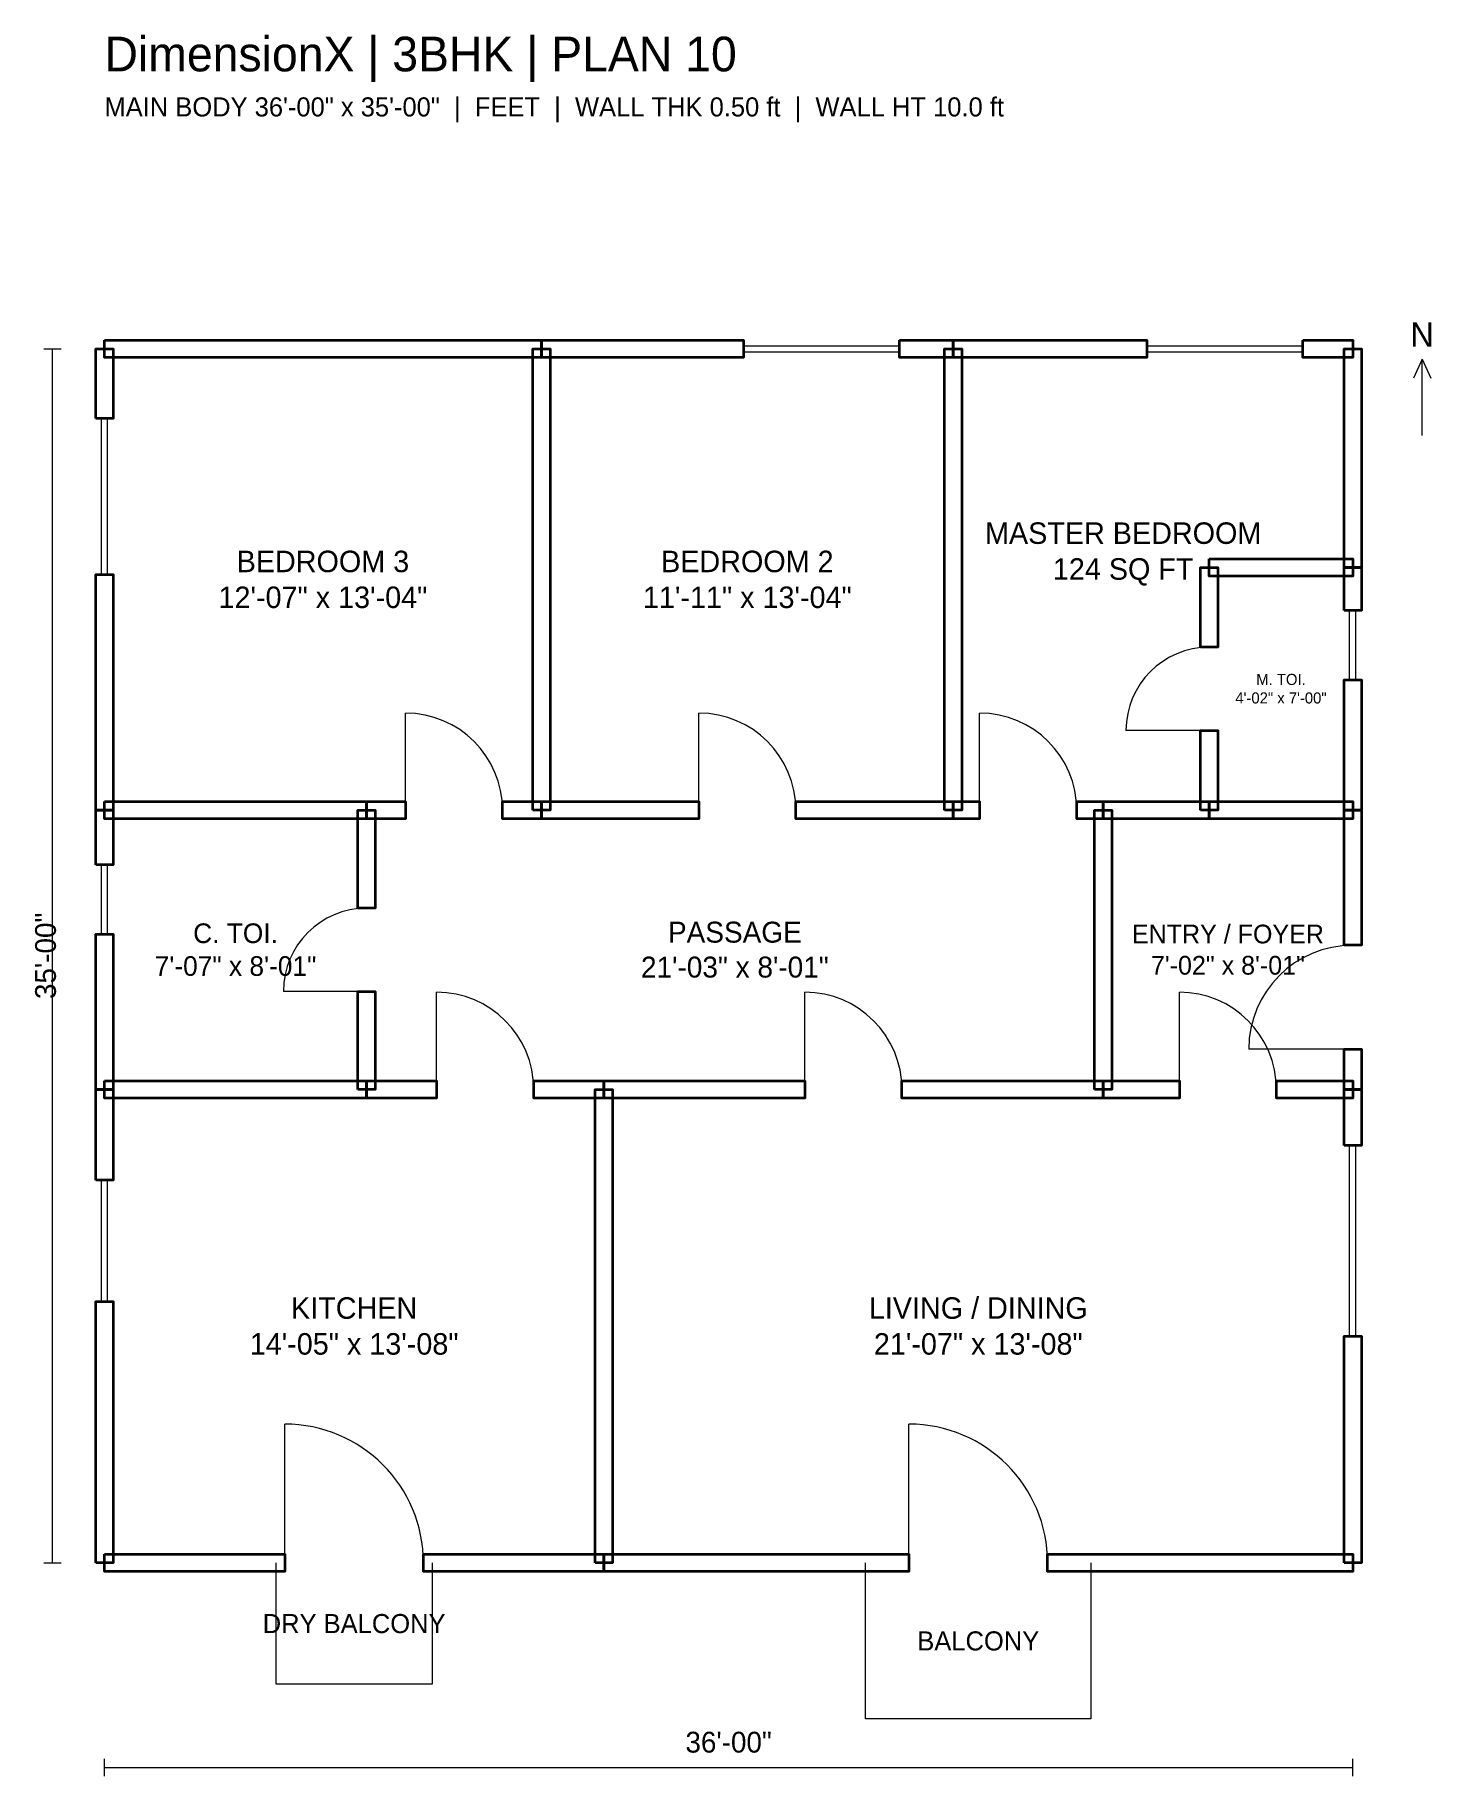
# Model space of a CAD drawing. Header units: feet. Extents: x -2 to 38.3, y -6.2 to 44.1.
import ezdxf
from ezdxf.enums import TextEntityAlignment as Align

# ---------------------------------------------------------------- set-up
doc = ezdxf.new("R2010")
doc.units = ezdxf.units.FT
doc.header["$MEASUREMENT"] = 0
for name, color, linetype, lineweight in [('DX_DIMENSION', 8, 'CONTINUOUS', 9), ('DX_DOOR_SYMBOL', 1, 'CONTINUOUS', 18), ('DX_RAILING', 3, 'CONTINUOUS', 13), ('DX_ROOM_LABEL', 7, 'CONTINUOUS', 13), ('DX_TITLE', 7, 'CONTINUOUS', 18), ('DX_WALL_FACE', 7, 'CONTINUOUS', 35), ('DX_WINDOW_SYMBOL', 4, 'CONTINUOUS', 18)]:
    doc.layers.add(name, color=color, linetype=linetype, lineweight=lineweight)

msp = doc.modelspace()

# ---------------------------------------------------------------- linework, layer by layer
at = {"layer": 'DX_DIMENSION'}
for p, q in [((-1.75, 35), (-1.25, 35)), ((-1.5, 0), (-1.5, 35)), ((38, 34.7), (37.75, 34.15)), ((38, 32.5), (38, 34.7)), ((38, 34.7), (38.25, 34.15)), ((-1.75, 0), (-1.25, 0)), ((0, -6.15), (0, -5.65)), ((0, -5.9), (36, -5.9)), ((36, -6.15), (36, -5.65))]:
    msp.add_line(p, q, dxfattribs=at)
at = {"layer": 'DX_DOOR_SYMBOL'}
for p, q in [((8.68, 21.7), (8.68, 24.5)), ((17.14, 21.7), (17.14, 24.5)), ((25.24, 21.7), (25.24, 24.5)), ((31.86, 24), (29.46, 24)), ((7.56, 16.475), (5.16, 16.475)), ((9.58, 13.65), (9.58, 16.45)), ((20.2, 13.65), (20.2, 16.45)), ((31, 13.65), (31, 16.45)), ((36, 14.8065), (33, 14.8065)), ((5.2, 0), (5.2, 4)), ((23.2, 0), (23.2, 4))]:
    msp.add_line(p, q, dxfattribs=at)
for centre, radius, start, end in [((31.86, 24), 2.4, 90, 180), ((8.68, 21.7), 2.8, 0, 90), ((17.14, 21.7), 2.8, 0, 90), ((25.24, 21.7), 2.8, 0, 90), ((7.56, 16.475), 2.4, 90, 180), ((36, 14.8065), 3, 90, 180), ((9.58, 13.65), 2.8, 0, 90), ((20.2, 13.65), 2.8, 0, 90), ((31, 13.65), 2.8, 0, 90), ((5.2, 0), 4, 0, 90), ((23.2, 0), 4, 0, 90)]:
    msp.add_arc(centre, radius, start, end, dxfattribs=at)
at = {"layer": 'DX_RAILING'}
for p, q in [((4.95, -3.5), (4.95, 0)), ((9.45, 0), (9.45, -3.5)), ((21.95, -4.5), (21.95, 0)), ((28.45, 0), (28.45, -4.5)), ((9.45, -3.5), (4.95, -3.5)), ((28.45, -4.5), (21.95, -4.5))]:
    msp.add_line(p, q, dxfattribs=at)
at = {"layer": 'DX_WALL_FACE'}
for points in [[(0, 35.25), (12.6, 35.25), (12.6, 34.75), (0, 34.75)], [(12.6, 35.25), (18.4284, 35.25), (18.4284, 34.75), (12.6, 34.75)], [(22.9284, 35.25), (24.48, 35.25), (24.48, 34.75), (22.9284, 34.75)], [(24.48, 35.25), (30.0636, 35.25), (30.0636, 34.75), (24.48, 34.75)], [(34.5636, 35.25), (36, 35.25), (36, 34.75), (34.5636, 34.75)], [(-0.25, 32.994), (-0.25, 35), (0.25, 35), (0.25, 32.994)], [(12.35, 21.7), (12.35, 35), (12.85, 35), (12.85, 21.7)], [(24.23, 21.7), (24.23, 35), (24.73, 35), (24.73, 21.7)], [(35.75, 28.7), (35.75, 35), (36.25, 35), (36.25, 28.7)], [(31.61, 26.4), (31.61, 28.7), (32.11, 28.7), (32.11, 26.4)], [(31.86, 28.95), (36, 28.95), (36, 28.45), (31.86, 28.45)], [(35.75, 27.46), (35.75, 28.7), (36.25, 28.7), (36.25, 27.46)], [(-0.25, 21.7), (-0.25, 28.494), (0.25, 28.494), (0.25, 21.7)], [(35.75, 21.7), (35.75, 25.46), (36.25, 25.46), (36.25, 21.7)], [(31.61, 21.7), (31.61, 24), (32.11, 24), (32.11, 21.7)], [(-0.25, 20.124), (-0.25, 21.7), (0.25, 21.7), (0.25, 20.124)], [(0, 21.95), (7.56, 21.95), (7.56, 21.45), (0, 21.45)], [(7.31, 18.875), (7.31, 21.7), (7.81, 21.7), (7.81, 18.875)], [(7.56, 21.95), (8.68, 21.95), (8.68, 21.45), (7.56, 21.45)], [(11.48, 21.95), (12.6, 21.95), (12.6, 21.45), (11.48, 21.45)], [(12.6, 21.95), (17.14, 21.95), (17.14, 21.45), (12.6, 21.45)], [(19.94, 21.95), (24.48, 21.95), (24.48, 21.45), (19.94, 21.45)], [(24.48, 21.95), (25.24, 21.95), (25.24, 21.45), (24.48, 21.45)], [(28.04, 21.95), (28.8, 21.95), (28.8, 21.45), (28.04, 21.45)], [(28.55, 13.65), (28.55, 21.7), (29.05, 21.7), (29.05, 13.65)], [(28.8, 21.95), (31.86, 21.95), (31.86, 21.45), (28.8, 21.45)], [(31.86, 21.95), (36, 21.95), (36, 21.45), (31.86, 21.45)], [(35.75, 17.8065), (35.75, 21.7), (36.25, 21.7), (36.25, 17.8065)], [(-0.25, 13.65), (-0.25, 18.124), (0.25, 18.124), (0.25, 13.65)], [(7.31, 13.65), (7.31, 16.475), (7.81, 16.475), (7.81, 13.65)], [(35.75, 13.65), (35.75, 14.8065), (36.25, 14.8065), (36.25, 13.65)], [(-0.25, 11.032), (-0.25, 13.65), (0.25, 13.65), (0.25, 11.032)], [(0, 13.9), (7.56, 13.9), (7.56, 13.4), (0, 13.4)], [(7.56, 13.9), (9.58, 13.9), (9.58, 13.4), (7.56, 13.4)], [(12.38, 13.9), (14.4, 13.9), (14.4, 13.4), (12.38, 13.4)], [(14.15, 0), (14.15, 13.65), (14.65, 13.65), (14.65, 0)], [(14.4, 13.9), (20.2, 13.9), (20.2, 13.4), (14.4, 13.4)], [(23, 13.9), (28.8, 13.9), (28.8, 13.4), (23, 13.4)], [(28.8, 13.9), (31, 13.9), (31, 13.4), (28.8, 13.4)], [(33.8, 13.9), (36, 13.9), (36, 13.4), (33.8, 13.4)], [(35.75, 12.032), (35.75, 13.65), (36.25, 13.65), (36.25, 12.032)], [(-0.25, 0), (-0.25, 7.532), (0.25, 7.532), (0.25, 0)], [(35.75, 0), (35.75, 6.532), (36.25, 6.532), (36.25, 0)], [(0, 0.25), (5.2, 0.25), (5.2, -0.25), (0, -0.25)], [(9.2, 0.25), (14.4, 0.25), (14.4, -0.25), (9.2, -0.25)], [(14.4, 0.25), (23.2, 0.25), (23.2, -0.25), (14.4, -0.25)], [(27.2, 0.25), (36, 0.25), (36, -0.25), (27.2, -0.25)]]:
    msp.add_lwpolyline(points, close=True, dxfattribs=at)
at = {"layer": 'DX_WINDOW_SYMBOL'}
for p, q in [((18.4284, 34.8), (18.4284, 35.2)), ((22.9284, 34.8), (22.9284, 35.2)), ((30.0636, 34.8), (30.0636, 35.2)), ((34.5636, 34.8), (34.5636, 35.2)), ((18.4284, 35.09), (22.9284, 35.09)), ((18.4284, 34.91), (22.9284, 34.91)), ((30.0636, 35.09), (34.5636, 35.09)), ((30.0636, 34.91), (34.5636, 34.91)), ((0.2, 32.994), (-0.2, 32.994)), ((-0.09, 28.494), (-0.09, 32.994)), ((0.09, 28.494), (0.09, 32.994)), ((0.2, 28.494), (-0.2, 28.494)), ((36.2, 27.46), (35.8, 27.46)), ((35.91, 25.46), (35.91, 27.46)), ((36.09, 25.46), (36.09, 27.46)), ((36.2, 25.46), (35.8, 25.46)), ((0.2, 20.124), (-0.2, 20.124)), ((-0.09, 18.124), (-0.09, 20.124)), ((0.09, 18.124), (0.09, 20.124)), ((0.2, 18.124), (-0.2, 18.124)), ((36.2, 12.032), (35.8, 12.032)), ((35.91, 6.532), (35.91, 12.032)), ((36.09, 6.532), (36.09, 12.032)), ((0.2, 11.032), (-0.2, 11.032)), ((-0.09, 7.532), (-0.09, 11.032)), ((0.09, 7.532), (0.09, 11.032)), ((0.2, 7.532), (-0.2, 7.532)), ((36.2, 6.532), (35.8, 6.532))]:
    msp.add_line(p, q, dxfattribs=at)

# ---------------------------------------------------------------- texts
at = {"layer": 'DX_DIMENSION'}
msp.add_text('MAIN BODY 36\'-00" x 35\'-00"  |  FEET  |  WALL THK 0.50 ft  |  WALL HT 10.0 ft', height=0.55, dxfattribs=at).set_placement((0, 41.7))
for s, height, p in [('N', 0.7, (38, 34.85)), ('36\'-00"', 0.6, (18, -5.65))]:
    msp.add_text(s, height=height, dxfattribs=at).set_placement(p, align=Align.BOTTOM_CENTER)
msp.add_text('35\'-00"', height=0.6, rotation=90, dxfattribs=at).set_placement((-1.7, 17.5), align=Align.MIDDLE_CENTER)
at = {"layer": 'DX_ROOM_LABEL'}
for s, p in [('DRY BALCONY', (7.2, -1.75)), ('BALCONY', (25.2, -2.25))]:
    msp.add_text(s, height=0.55, dxfattribs=at).set_placement(p, align=Align.MIDDLE_CENTER)
at = {"layer": 'DX_ROOM_LABEL', "attachment_point": 5}
for s, insert, char_height, width in [('MASTER BEDROOM\\P124 SQ FT', (29.3792, 29.0848), 0.62, 10.1376), ('BEDROOM 3\\P12\'-07" x 13\'-04"', (6.3, 28.35), 0.62, 11.088), ('BEDROOM 2\\P11\'-11" x 13\'-04"', (18.54, 28.35), 0.62, 10.4544), ('M. TOI.\\P4\'-02" x 7\'-00"', (33.93, 25.2), 0.32, 3.6432), ('C. TOI.\\P7\'-07" x 8\'-01"', (3.78, 17.675), 0.567, 6.6528), ('PASSAGE\\P21\'-03" x 8\'-01"', (18.18, 17.675), 0.60375, 18.6912), ('ENTRY / FOYER\\P7\'-02" x 8\'-01"', (32.4, 17.675), 0.54, 6.336), ('KITCHEN\\P14\'-05" x 13\'-08"', (7.2, 6.825), 0.62, 12.672), ('LIVING / DINING\\P21\'-07" x 13\'-08"', (25.2, 6.825), 0.62, 19.008)]:
    msp.add_mtext(s, dxfattribs=dict(at, insert=insert, char_height=char_height, width=width))
at = {"layer": 'DX_TITLE'}
msp.add_text('DimensionX | 3BHK | PLAN 10', height=1, dxfattribs=at).set_placement((0, 43))

doc.saveas('drawing.dxf')
